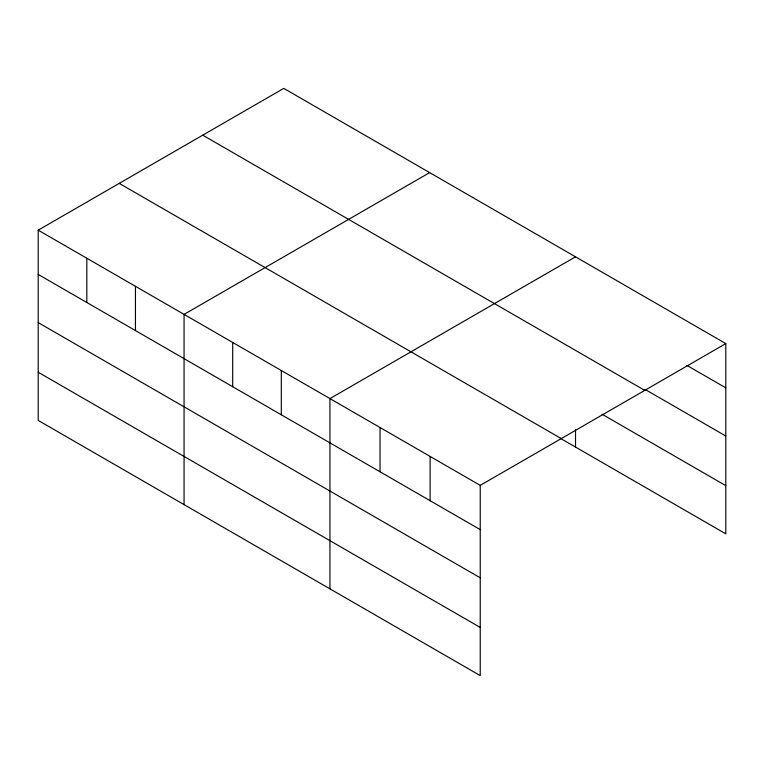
<?xml version="1.0" encoding="UTF-8"?>
<svg xmlns="http://www.w3.org/2000/svg" width="764" height="764" viewBox="0 0 764 764"><rect width="100%" height="100%" fill="white"/><g stroke="black" fill="none" stroke-linecap="round" stroke-linejoin="round"><path stroke-width="1.15" d="M38.2 230.165L480.231 485.369L480.231 675.615L38.2 420.41L38.2 230.165L283.769 88.385L725.8 343.59L725.8 533.835L560.318 438.288M429.645 172.607L184.067 314.386L184.067 504.622M575.512 256.819L329.943 398.598L329.943 588.843M480.231 485.369L725.8 343.59M686.951 365.421L725.8 387.854M645.036 389.392L725.8 436.024M202.737 135.171L644.759 390.375M602.089 414.241L725.8 485.656M119.241 183.379L561.263 438.584M38.2 274.429L480.231 529.633M38.2 322.599L480.231 577.804M38.2 372.24L480.231 627.435M575.512 429.435L575.512 447.064M430.132 456.452L430.132 500.706M380.033 427.525L380.033 471.78M281.314 370.53L281.314 414.785M232.695 342.453L232.695 386.718M135.448 286.309L135.448 330.573M86.819 258.242L86.819 302.496"/></g></svg>
